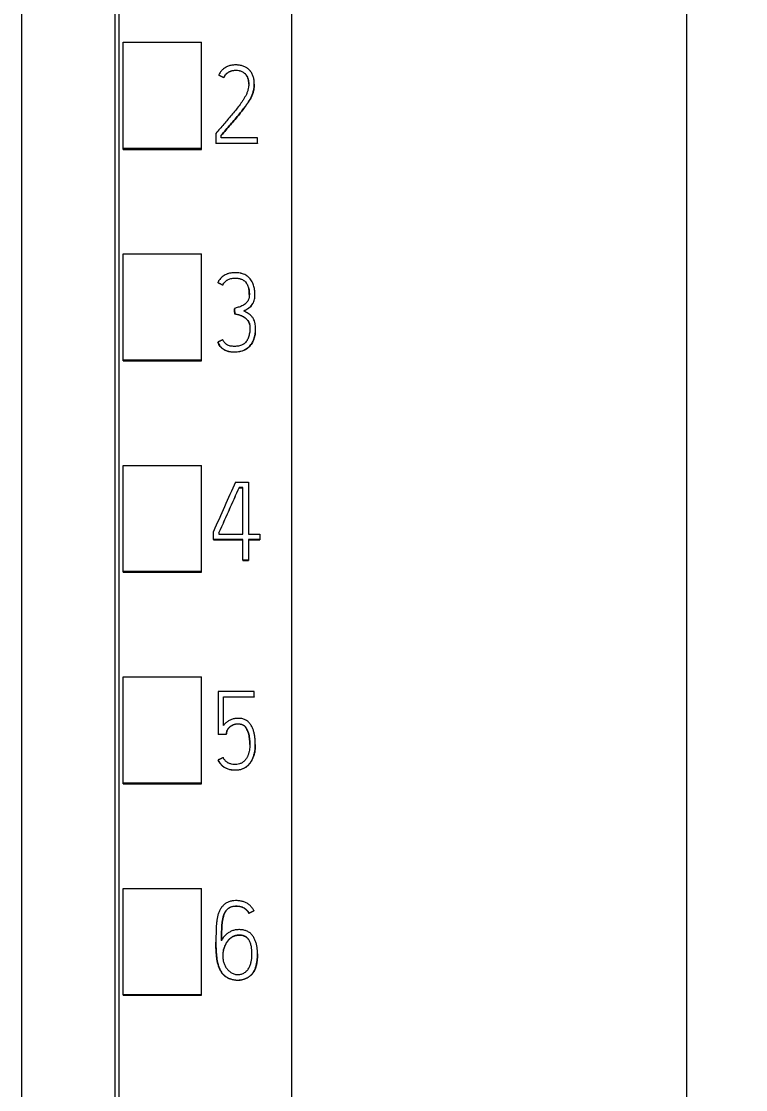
# Model space of a CAD drawing. Header units: millimetres. Extents: x 0 to 594, y 0 to 420.
# Drawn here: x 263.27 to 281.77, y 319.14 to 346.42 of the extents above; entities that cross this region are included whole.
import ezdxf

# ---------------------------------------------------------------- set-up
doc = ezdxf.new("R2010")
doc.units = ezdxf.units.MM
doc.layers.add('1', color=7, linetype='Continuous')
doc.layers.add('106', color=7, linetype='Continuous')
doc.styles.add('latin_extended', font='simplex.shx')
doc.dimstyles.get("Standard").update_dxf_attribs({"dimtxt": 0.18, "dimasz": 0.18, "dimexe": 0.18, "dimexo": 0.0625, "dimgap": 0.09, "dimtad": 0, "dimtih": 1, "dimtoh": 1, "dimdec": 4, "dimzin": 0, "dimdsep": 46, "dimtxsty": 'Standard', "dimcen": 0.09, "dimadec": 0, "dimazin": 0, "dimtfac": 1, "dimtdec": 4, "dimtofl": 0, "dimtmove": 0, "dimatfit": 3, "dimfxl": 1, "dimtolj": 1, "dimtzin": 0, "dimarcsym": 0})

# ---------------------------------------------------------------- blocks, each defined once
blk = doc.blocks.new('_U1')
at = {"layer": '106', "color": 7, "lineweight": 13}
for p, q in [((265.171041, 372.600565), (281.770981, 372.600565)), ((280.270981, 225.600565), (280.270981, 372.600565)), ((268.571777, 225.600565), (281.770981, 225.600565))]:
    blk.add_line(p, q, dxfattribs=at)
at = {"layer": '106', "color": 7, "lineweight": 25}
for points in [[(280.270981, 372.600565), (280.731765, 369.100567), (279.810197, 369.100564)], [(280.270981, 225.600565), (279.810197, 229.100564), (280.731765, 229.100567)]]:
    blk.add_solid(points, dxfattribs=at)
at = {"layer": '106', "color": 7, "linetype": 'Continuous', "lineweight": 18, "insert": (279.885428, 296.176223), "char_height": 3.5, "attachment_point": 7, "rotation": 90, "line_spacing_factor": 0.963855, "style": 'latin_extended'}
blk.add_mtext('\\W0.6447;147', dxfattribs=at)

msp = doc.modelspace()

# ---------------------------------------------------------------- linework, layer by layer
at = {"layer": '1', "color": 7, "linetype": 'Continuous', "lineweight": 13}
for p, q in [((270.171, 360.281), (270.171, 246.863)), ((265.771, 249.185), (265.771, 358.001)), ((265.871, 343.18), (265.871, 345.883)), ((265.871, 345.883), (267.871, 345.883)), ((267.871, 343.18), (267.871, 345.883)), ((268.313, 345.049), (268.313, 345.043)), ((268.438, 344.985), (268.438, 344.979)), ((269.22, 344.817), (269.22, 344.824)), ((268.238, 343.558), (268.238, 343.304)), ((268.377, 343.442), (268.377, 343.508)), ((269.304, 343.442), (268.377, 343.442)), ((269.304, 343.304), (269.304, 343.442)), ((265.871, 343.149), (265.871, 343.18)), ((265.871, 343.18), (267.871, 343.18)), ((265.871, 343.149), (267.871, 343.149)), ((267.871, 343.149), (267.871, 343.18)), ((268.238, 343.304), (268.238, 343.297)), ((268.238, 343.304), (269.304, 343.304)), ((269.304, 343.297), (268.238, 343.297)), ((269.304, 343.304), (269.304, 343.297)), ((265.871, 337.779), (265.871, 340.482)), ((265.871, 340.482), (267.871, 340.482)), ((267.871, 337.779), (267.871, 340.482)), ((268.29, 339.751), (268.29, 339.745)), ((268.417, 339.687), (268.417, 339.681)), ((269.236, 339.433), (269.236, 339.439)), ((268.714, 339.088), (268.714, 339.082)), ((268.723, 338.95), (268.723, 338.944)), ((269.252, 338.583), (269.252, 338.589)), ((268.29, 338.229), (268.29, 338.223)), ((265.871, 337.749), (265.871, 337.779)), ((265.871, 337.779), (267.871, 337.779)), ((265.871, 337.749), (267.871, 337.749)), ((267.871, 337.749), (267.871, 337.779)), ((265.871, 332.377), (265.871, 335.08)), ((265.871, 335.08), (267.871, 335.08)), ((267.871, 332.377), (267.871, 335.08)), ((268.739, 334.654), (269.069, 334.654)), ((268.928, 334.516), (268.831, 334.516)), ((268.831, 334.516), (268.831, 334.51)), ((268.831, 334.51), (268.928, 334.51)), ((268.928, 333.328), (268.928, 334.516)), ((269.069, 334.654), (269.069, 333.328)), ((268.179, 333.19), (268.179, 333.394)), ((268.318, 333.364), (268.318, 333.328)), ((268.318, 333.328), (268.928, 333.328)), ((269.069, 333.328), (269.363, 333.328)), ((269.363, 333.328), (269.363, 333.19)), ((268.179, 333.19), (268.179, 333.184)), ((268.928, 333.19), (268.179, 333.19)), ((268.179, 333.184), (268.928, 333.184)), ((268.928, 332.662), (268.928, 333.19)), ((269.069, 333.19), (269.069, 332.662)), ((269.363, 333.19), (269.069, 333.19)), ((269.069, 333.184), (269.363, 333.184)), ((269.363, 333.19), (269.363, 333.184)), ((269.069, 332.662), (268.928, 332.662)), ((268.928, 332.662), (268.928, 332.656)), ((268.928, 332.656), (269.069, 332.656)), ((269.069, 332.662), (269.069, 332.656)), ((265.871, 332.377), (267.871, 332.377)), ((265.871, 332.35), (265.871, 332.377)), ((265.871, 332.35), (267.871, 332.35)), ((267.871, 332.35), (267.871, 332.377)), ((265.871, 326.976), (265.871, 329.678)), ((265.871, 329.678), (267.871, 329.678)), ((267.871, 326.976), (267.871, 329.678)), ((268.295, 329.31), (268.295, 328.216)), ((269.219, 329.31), (268.295, 329.31)), ((269.219, 329.172), (269.219, 329.31)), ((268.434, 328.437), (268.434, 329.172)), ((268.434, 329.172), (269.219, 329.172)), ((269.219, 329.166), (268.434, 329.166)), ((269.219, 329.172), (269.219, 329.166)), ((268.295, 328.216), (268.295, 328.209)), ((268.295, 328.216), (268.506, 328.216)), ((268.506, 328.209), (268.295, 328.209)), ((268.506, 328.216), (268.506, 328.209)), ((269.247, 327.951), (269.247, 327.957)), ((268.301, 327.56), (268.301, 327.554)), ((265.871, 326.95), (265.871, 326.976)), ((265.871, 326.976), (267.871, 326.976)), ((265.871, 326.95), (267.871, 326.95)), ((267.871, 326.95), (267.871, 326.976)), ((265.871, 321.574), (265.871, 324.276)), ((265.871, 324.276), (267.871, 324.276)), ((267.871, 321.574), (267.871, 324.276)), ((269.085, 323.647), (269.085, 323.641)), ((269.212, 323.713), (269.212, 323.707)), ((268.241, 322.909), (268.241, 322.903)), ((269.304, 322.61), (269.304, 322.617)), ((265.871, 321.574), (267.871, 321.574)), ((265.871, 321.55), (265.871, 321.574)), ((265.871, 321.55), (267.871, 321.55)), ((267.871, 321.55), (267.871, 321.574))]:
    msp.add_line(p, q, dxfattribs=at)
msp.add_ellipse((253.669, 235.264), major_axis=(454.864, 1028.451), ratio=0.023581, start_param=1.484438, end_param=1.485669, dxfattribs=at)
for points, knots in [([(265.671, 248.9), (265.671, 252.241), (265.671, 260.206), (265.671, 272.845), (265.671, 288.332), (265.671, 302.626), (265.671, 316.836), (265.671, 331.402), (265.671, 345.572), (265.671, 355.142), (265.671, 358.186)], [0, 0, 0, 0, 0.091483, 0.21812, 0.346206, 0.515858, 0.610111, 0.736264, 0.916066, 1, 1, 1, 1]), ([(263.271, 355.121), (263.271, 353.098), (263.271, 344.549), (263.271, 331.402), (263.271, 316.836), (263.271, 302.626), (263.271, 288.332), (263.271, 272.845), (263.271, 260.087), (263.271, 251.205), (263.271, 246.948), (263.271, 246.15)], [0, 0, 0, 0, 0.055935, 0.236292, 0.362833, 0.457376, 0.627551, 0.756032, 0.883059, 0.978086, 1, 1, 1, 1]), ([(268.438, 344.985), (268.45, 345.009), (268.463, 345.031), (268.487, 345.061), (268.496, 345.07), (268.515, 345.088), (268.525, 345.097), (268.556, 345.12), (268.579, 345.132), (268.627, 345.151), (268.652, 345.159), (268.69, 345.166), (268.703, 345.168), (268.729, 345.17), (268.742, 345.17), (268.781, 345.17), (268.807, 345.167), (268.844, 345.159), (268.857, 345.155), (268.882, 345.147), (268.894, 345.142), (268.929, 345.125), (268.951, 345.112), (268.981, 345.087), (268.991, 345.079), (269.009, 345.06), (269.017, 345.05), (269.028, 345.034), (269.032, 345.028), (269.038, 345.017), (269.047, 345), (269.054, 344.982), (269.062, 344.957), (269.066, 344.944), (269.071, 344.919), (269.073, 344.906), (269.076, 344.881), (269.078, 344.868), (269.079, 344.842), (269.079, 344.829), (269.079, 344.804), (269.079, 344.791), (269.077, 344.765), (269.076, 344.752), (269.07, 344.714), (269.065, 344.689), (269.056, 344.651), (269.052, 344.639), (269.044, 344.614), (269.039, 344.602), (269.024, 344.566), (269.013, 344.543), (268.99, 344.498), (268.977, 344.476), (268.95, 344.432), (268.936, 344.411), (268.894, 344.347), (268.864, 344.305), (268.771, 344.182), (268.706, 344.103), (268.607, 343.985), (268.574, 343.946), (268.507, 343.868), (268.474, 343.829), (268.407, 343.751), (268.373, 343.713), (268.306, 343.635), (268.272, 343.596), (268.238, 343.558)], [0, 0, 0, 0, 0.03125, 0.03125, 0.046875, 0.046875, 0.0625, 0.0625, 0.09375, 0.09375, 0.125, 0.125, 0.140625, 0.140625, 0.15625, 0.15625, 0.1875, 0.1875, 0.203125, 0.203125, 0.21875, 0.21875, 0.25, 0.25, 0.265625, 0.265625, 0.28125, 0.28125, 0.289063, 0.289063, 0.296875, 0.3125, 0.3125, 0.328125, 0.328125, 0.34375, 0.34375, 0.359375, 0.359375, 0.375, 0.375, 0.390625, 0.390625, 0.40625, 0.40625, 0.4375, 0.4375, 0.453125, 0.453125, 0.46875, 0.46875, 0.5, 0.5, 0.53125, 0.53125, 0.5625, 0.5625, 0.625, 0.625, 0.75, 0.75, 0.8125, 0.8125, 0.875, 0.875, 0.9375, 0.9375, 1, 1, 1, 1]), ([(268.377, 343.508), (268.416, 343.554), (268.455, 343.6), (268.533, 343.691), (268.572, 343.737), (268.65, 343.828), (268.69, 343.874), (268.767, 343.966), (268.805, 344.012), (268.881, 344.105), (268.919, 344.152), (268.974, 344.224), (268.992, 344.248), (269.027, 344.297), (269.044, 344.322), (269.077, 344.372), (269.093, 344.397), (269.124, 344.449), (269.138, 344.476), (269.157, 344.516), (269.163, 344.53), (269.174, 344.558), (269.179, 344.572), (269.193, 344.616), (269.2, 344.645), (269.212, 344.704), (269.216, 344.733), (269.219, 344.778), (269.22, 344.793), (269.221, 344.823), (269.22, 344.838), (269.219, 344.884), (269.215, 344.913), (269.207, 344.958), (269.204, 344.972), (269.196, 345.002), (269.192, 345.016), (269.181, 345.045), (269.175, 345.058), (269.162, 345.085), (269.155, 345.098), (269.143, 345.117), (269.138, 345.124), (269.129, 345.136), (269.125, 345.142), (269.11, 345.159), (269.1, 345.17), (269.079, 345.192), (269.067, 345.202), (269.05, 345.216), (269.043, 345.22), (269.031, 345.229), (269.024, 345.233), (268.991, 345.252), (268.963, 345.264), (268.921, 345.279), (268.906, 345.283), (268.877, 345.291), (268.862, 345.295), (268.832, 345.3), (268.817, 345.302), (268.787, 345.304), (268.772, 345.305), (268.741, 345.306), (268.726, 345.306), (268.696, 345.304), (268.681, 345.303), (268.636, 345.298), (268.606, 345.292), (268.563, 345.278), (268.549, 345.273), (268.528, 345.264), (268.521, 345.26), (268.507, 345.254), (268.5, 345.25), (268.468, 345.231), (268.443, 345.213), (268.409, 345.183), (268.398, 345.172), (268.378, 345.15), (268.368, 345.139), (268.341, 345.102), (268.326, 345.077), (268.313, 345.049)], [0, 0, 0, 0, 0.0625, 0.0625, 0.125, 0.125, 0.1875, 0.1875, 0.25, 0.25, 0.3125, 0.3125, 0.34375, 0.34375, 0.375, 0.375, 0.40625, 0.40625, 0.4375, 0.4375, 0.453125, 0.453125, 0.46875, 0.46875, 0.5, 0.5, 0.53125, 0.53125, 0.546875, 0.546875, 0.5625, 0.5625, 0.59375, 0.59375, 0.609375, 0.609375, 0.625, 0.625, 0.640625, 0.640625, 0.65625, 0.65625, 0.664062, 0.664062, 0.671875, 0.671875, 0.6875, 0.6875, 0.703125, 0.703125, 0.710937, 0.710937, 0.71875, 0.71875, 0.75, 0.75, 0.765625, 0.765625, 0.78125, 0.78125, 0.796875, 0.796875, 0.8125, 0.8125, 0.828125, 0.828125, 0.84375, 0.84375, 0.875, 0.875, 0.890625, 0.890625, 0.898437, 0.898437, 0.90625, 0.90625, 0.9375, 0.9375, 0.953125, 0.953125, 0.96875, 0.96875, 1, 1, 1, 1]), ([(269.079, 344.814), (269.079, 344.825), (269.079, 344.835), (269.078, 344.858), (269.077, 344.871), (269.074, 344.897), (269.072, 344.909), (269.067, 344.935), (269.063, 344.948), (269.056, 344.972), (269.051, 344.984), (269.043, 345.002), (269.04, 345.008), (269.033, 345.019), (269.03, 345.025), (269.012, 345.052), (268.994, 345.071), (268.969, 345.091), (268.963, 345.095), (268.953, 345.103), (268.937, 345.114), (268.908, 345.13), (268.884, 345.14), (268.859, 345.148), (268.847, 345.152), (268.809, 345.161), (268.783, 345.164), (268.731, 345.164), (268.705, 345.162), (268.666, 345.155), (268.654, 345.152), (268.629, 345.145), (268.616, 345.141), (268.592, 345.131), (268.58, 345.126), (268.557, 345.113), (268.546, 345.106), (268.514, 345.083), (268.496, 345.065), (268.472, 345.035), (268.464, 345.024), (268.45, 345.002), (268.444, 344.991), (268.438, 344.979)], [0, 0, 0, 0, 0.034222, 0.034222, 0.076212, 0.076212, 0.118203, 0.118203, 0.160193, 0.160193, 0.202183, 0.202183, 0.223179, 0.223179, 0.244174, 0.244174, 0.328155, 0.328155, 0.34915, 0.34915, 0.370145, 0.412135, 0.454126, 0.454126, 0.496116, 0.496116, 0.580097, 0.580097, 0.664077, 0.664077, 0.706068, 0.706068, 0.748058, 0.748058, 0.790048, 0.790048, 0.832039, 0.832039, 0.916019, 0.916019, 0.95801, 0.95801, 1, 1, 1, 1]), ([(269.22, 344.817), (269.22, 344.812), (269.22, 344.806), (269.22, 344.785), (269.219, 344.77), (269.216, 344.725), (269.211, 344.695), (269.2, 344.637), (269.193, 344.608), (269.178, 344.565), (269.173, 344.55), (269.162, 344.522), (269.156, 344.508), (269.137, 344.467), (269.123, 344.441), (269.092, 344.389), (269.076, 344.364), (269.043, 344.314), (269.026, 344.29), (268.991, 344.241), (268.973, 344.217), (268.919, 344.145), (268.881, 344.099), (268.805, 344.006), (268.767, 343.959), (268.689, 343.867), (268.65, 343.822), (268.572, 343.73), (268.533, 343.685), (268.455, 343.593), (268.416, 343.547), (268.377, 343.502)], [0, 0, 0, 0, 0.010489, 0.010489, 0.038761, 0.038761, 0.095304, 0.095304, 0.151848, 0.151848, 0.180119, 0.180119, 0.208391, 0.208391, 0.264935, 0.264935, 0.321478, 0.321478, 0.378022, 0.378022, 0.434565, 0.434565, 0.547652, 0.547652, 0.660739, 0.660739, 0.773826, 0.773826, 0.886913, 0.886913, 1, 1, 1, 1]), ([(268.953, 339.024), (268.971, 339.033), (268.988, 339.043), (269.023, 339.063), (269.04, 339.073), (269.065, 339.089), (269.073, 339.095), (269.089, 339.107), (269.097, 339.113), (269.112, 339.126), (269.119, 339.133), (269.133, 339.148), (269.14, 339.155), (269.16, 339.178), (269.172, 339.195), (269.187, 339.22), (269.192, 339.229), (269.201, 339.247), (269.205, 339.257), (269.216, 339.285), (269.222, 339.304), (269.23, 339.343), (269.232, 339.363), (269.235, 339.404), (269.236, 339.424), (269.236, 339.464), (269.235, 339.484), (269.231, 339.544), (269.226, 339.583), (269.212, 339.642), (269.207, 339.662), (269.195, 339.7), (269.181, 339.738), (269.162, 339.774), (269.141, 339.808), (269.129, 339.825), (269.104, 339.856), (269.083, 339.877), (269.06, 339.897), (269.044, 339.909), (269.036, 339.915), (268.994, 339.944), (268.957, 339.961), (268.909, 339.976), (268.899, 339.979), (268.879, 339.984), (268.85, 339.991), (268.8, 339.997), (268.759, 339.999), (268.719, 340), (268.699, 339.999), (268.638, 339.995), (268.599, 339.989), (268.551, 339.975), (268.541, 339.971), (268.522, 339.964), (268.512, 339.961), (268.485, 339.948), (268.449, 339.93), (268.416, 339.906), (268.392, 339.887), (268.384, 339.88), (268.37, 339.866), (268.363, 339.859), (268.342, 339.837), (268.33, 339.821), (268.313, 339.796), (268.308, 339.787), (268.298, 339.769), (268.294, 339.76), (268.29, 339.751)], [0, 0, 0, 0, 0.03125, 0.03125, 0.0625, 0.0625, 0.078125, 0.078125, 0.09375, 0.09375, 0.109375, 0.109375, 0.125, 0.125, 0.15625, 0.15625, 0.171875, 0.171875, 0.1875, 0.1875, 0.21875, 0.21875, 0.25, 0.25, 0.28125, 0.28125, 0.3125, 0.3125, 0.375, 0.375, 0.40625, 0.40625, 0.4375, 0.46875, 0.46875, 0.5, 0.5, 0.53125, 0.546875, 0.546875, 0.5625, 0.5625, 0.625, 0.625, 0.640625, 0.640625, 0.65625, 0.6875, 0.71875, 0.71875, 0.75, 0.75, 0.8125, 0.8125, 0.828125, 0.828125, 0.84375, 0.84375, 0.875, 0.90625, 0.90625, 0.921875, 0.921875, 0.9375, 0.9375, 0.96875, 0.96875, 0.984375, 0.984375, 1, 1, 1, 1]), ([(268.417, 339.687), (268.425, 339.702), (268.433, 339.716), (268.451, 339.743), (268.462, 339.756), (268.479, 339.774), (268.485, 339.78), (268.498, 339.79), (268.504, 339.795), (268.518, 339.805), (268.524, 339.81), (268.538, 339.818), (268.546, 339.822), (268.568, 339.833), (268.584, 339.839), (268.616, 339.848), (268.632, 339.852), (268.664, 339.857), (268.681, 339.859), (268.714, 339.861), (268.731, 339.862), (268.78, 339.861), (268.813, 339.857), (268.853, 339.847), (268.861, 339.845), (268.877, 339.84), (268.885, 339.837), (268.908, 339.828), (268.923, 339.821), (268.944, 339.807), (268.951, 339.803), (268.964, 339.792), (268.97, 339.787), (268.988, 339.77), (269, 339.758), (269.015, 339.738), (269.02, 339.732), (269.029, 339.718), (269.042, 339.697), (269.053, 339.675), (269.065, 339.644), (269.071, 339.628), (269.08, 339.596), (269.083, 339.58), (269.091, 339.532), (269.094, 339.499), (269.095, 339.45), (269.094, 339.433), (269.093, 339.4), (269.092, 339.384), (269.088, 339.359), (269.086, 339.351), (269.082, 339.335), (269.079, 339.327), (269.071, 339.304), (269.063, 339.289), (269.05, 339.268), (269.045, 339.262), (269.035, 339.248), (269.03, 339.242), (269.019, 339.23), (269.013, 339.224), (269.001, 339.212), (268.995, 339.207), (268.975, 339.191), (268.961, 339.182), (268.933, 339.165), (268.919, 339.158), (268.889, 339.144), (268.873, 339.138), (268.842, 339.127), (268.826, 339.122), (268.778, 339.107), (268.746, 339.097), (268.714, 339.088)], [0, 0, 0, 0, 0.03125, 0.03125, 0.0625, 0.0625, 0.078125, 0.078125, 0.09375, 0.09375, 0.109375, 0.109375, 0.125, 0.125, 0.15625, 0.15625, 0.1875, 0.1875, 0.21875, 0.21875, 0.25, 0.25, 0.3125, 0.3125, 0.328125, 0.328125, 0.34375, 0.34375, 0.375, 0.375, 0.390625, 0.390625, 0.40625, 0.40625, 0.4375, 0.4375, 0.453125, 0.453125, 0.46875, 0.5, 0.5, 0.53125, 0.53125, 0.5625, 0.5625, 0.625, 0.625, 0.65625, 0.65625, 0.6875, 0.6875, 0.703125, 0.703125, 0.71875, 0.71875, 0.75, 0.75, 0.765625, 0.765625, 0.78125, 0.78125, 0.796875, 0.796875, 0.8125, 0.8125, 0.84375, 0.84375, 0.875, 0.875, 0.90625, 0.90625, 0.9375, 0.9375, 1, 1, 1, 1]), ([(269.094, 339.444), (269.094, 339.448), (269.094, 339.453), (269.094, 339.49), (269.092, 339.522), (269.085, 339.565), (269.082, 339.576), (269.08, 339.587)], [0, 0, 0, 0, 0.087818, 0.087818, 0.771228, 0.771228, 1, 1, 1, 1]), ([(269.142, 339.151), (269.13, 339.138), (269.118, 339.126), (269.098, 339.108), (269.09, 339.102), (269.074, 339.089), (269.066, 339.084), (269.041, 339.067), (269.024, 339.057), (268.989, 339.037), (268.971, 339.027), (268.953, 339.018)], [0, 0, 0, 0, 0.218648, 0.218648, 0.348874, 0.348874, 0.479099, 0.479099, 0.739549, 0.739549, 1, 1, 1, 1]), ([(268.29, 338.229), (268.298, 338.209), (268.308, 338.191), (268.329, 338.155), (268.34, 338.137), (268.36, 338.112), (268.367, 338.104), (268.382, 338.089), (268.39, 338.082), (268.413, 338.062), (268.431, 338.05), (268.458, 338.034), (268.467, 338.029), (268.486, 338.02), (268.496, 338.015), (268.525, 338.004), (268.545, 337.997), (268.586, 337.987), (268.607, 337.984), (268.649, 337.979), (268.67, 337.978), (268.712, 337.977), (268.733, 337.977), (268.775, 337.98), (268.796, 337.982), (268.827, 337.986), (268.838, 337.988), (268.858, 337.992), (268.869, 337.995), (268.899, 338.002), (268.919, 338.009), (268.948, 338.02), (268.958, 338.024), (268.977, 338.033), (268.987, 338.038), (269.014, 338.054), (269.032, 338.065), (269.065, 338.09), (269.081, 338.104), (269.11, 338.134), (269.124, 338.15), (269.149, 338.184), (269.16, 338.202), (269.175, 338.229), (269.18, 338.239), (269.189, 338.258), (269.193, 338.267), (269.213, 338.316), (269.225, 338.356), (269.238, 338.417), (269.241, 338.438), (269.247, 338.479), (269.249, 338.5), (269.252, 338.542), (269.252, 338.563), (269.252, 338.605), (269.252, 338.625), (269.249, 338.667), (269.246, 338.687), (269.24, 338.718), (269.237, 338.729), (269.231, 338.749), (269.228, 338.759), (269.216, 338.789), (269.207, 338.808), (269.191, 338.835), (269.186, 338.844), (269.173, 338.862), (269.167, 338.87), (269.146, 338.894), (269.131, 338.909), (269.099, 338.936), (269.081, 338.949), (269.046, 338.972), (269.027, 338.983), (268.99, 339.004), (268.972, 339.015), (268.953, 339.024)], [0, 0, 0, 0, 0.03125, 0.03125, 0.0625, 0.0625, 0.078125, 0.078125, 0.09375, 0.09375, 0.125, 0.125, 0.140625, 0.140625, 0.15625, 0.15625, 0.1875, 0.1875, 0.21875, 0.21875, 0.25, 0.25, 0.28125, 0.28125, 0.3125, 0.3125, 0.328125, 0.328125, 0.34375, 0.34375, 0.375, 0.375, 0.390625, 0.390625, 0.40625, 0.40625, 0.4375, 0.4375, 0.46875, 0.46875, 0.5, 0.5, 0.53125, 0.53125, 0.546875, 0.546875, 0.5625, 0.5625, 0.625, 0.625, 0.65625, 0.65625, 0.6875, 0.6875, 0.71875, 0.71875, 0.75, 0.75, 0.78125, 0.78125, 0.796875, 0.796875, 0.8125, 0.8125, 0.84375, 0.84375, 0.859375, 0.859375, 0.875, 0.875, 0.90625, 0.90625, 0.9375, 0.9375, 0.96875, 0.96875, 1, 1, 1, 1]), ([(268.723, 338.95), (268.757, 338.944), (268.79, 338.936), (268.84, 338.922), (268.856, 338.917), (268.888, 338.906), (268.904, 338.899), (268.927, 338.888), (268.935, 338.883), (268.95, 338.875), (268.958, 338.871), (268.979, 338.857), (268.993, 338.846), (269.013, 338.83), (269.019, 338.824), (269.032, 338.811), (269.037, 338.805), (269.054, 338.785), (269.064, 338.771), (269.077, 338.749), (269.081, 338.741), (269.088, 338.725), (269.092, 338.717), (269.1, 338.693), (269.104, 338.676), (269.109, 338.642), (269.11, 338.625), (269.111, 338.59), (269.111, 338.573), (269.108, 338.522), (269.105, 338.488), (269.096, 338.437), (269.092, 338.42), (269.084, 338.387), (269.079, 338.37), (269.068, 338.337), (269.062, 338.321), (269.051, 338.298), (269.047, 338.29), (269.038, 338.275), (269.033, 338.268), (269.009, 338.232), (268.986, 338.207), (268.951, 338.181), (268.943, 338.177), (268.929, 338.168), (268.921, 338.163), (268.898, 338.152), (268.882, 338.146), (268.848, 338.135), (268.832, 338.131), (268.798, 338.124), (268.764, 338.12), (268.729, 338.118), (268.694, 338.118), (268.677, 338.119), (268.643, 338.122), (268.625, 338.124), (268.592, 338.131), (268.575, 338.136), (268.542, 338.148), (268.527, 338.156), (268.505, 338.171), (268.498, 338.176), (268.485, 338.187), (268.479, 338.193), (268.467, 338.206), (268.462, 338.212), (268.451, 338.226), (268.446, 338.233), (268.432, 338.255), (268.424, 338.271), (268.417, 338.287)], [0, 0, 0, 0, 0.0625, 0.0625, 0.09375, 0.09375, 0.125, 0.125, 0.140625, 0.140625, 0.15625, 0.15625, 0.1875, 0.1875, 0.203125, 0.203125, 0.21875, 0.21875, 0.25, 0.25, 0.265625, 0.265625, 0.28125, 0.28125, 0.3125, 0.3125, 0.34375, 0.34375, 0.375, 0.375, 0.4375, 0.4375, 0.46875, 0.46875, 0.5, 0.5, 0.53125, 0.53125, 0.546875, 0.546875, 0.5625, 0.5625, 0.625, 0.625, 0.640625, 0.640625, 0.65625, 0.65625, 0.6875, 0.6875, 0.71875, 0.71875, 0.75, 0.78125, 0.78125, 0.8125, 0.8125, 0.84375, 0.84375, 0.875, 0.875, 0.90625, 0.90625, 0.921875, 0.921875, 0.9375, 0.9375, 0.953125, 0.953125, 0.96875, 0.96875, 1, 1, 1, 1]), ([(269.103, 338.673), (269.101, 338.683), (269.098, 338.693), (269.092, 338.711), (269.088, 338.719), (269.081, 338.735), (269.077, 338.743), (269.064, 338.765), (269.054, 338.779), (269.032, 338.805), (269.019, 338.818), (268.993, 338.84), (268.979, 338.85), (268.95, 338.869), (268.935, 338.878), (268.904, 338.893), (268.888, 338.899), (268.856, 338.911), (268.84, 338.916), (268.79, 338.93), (268.757, 338.938), (268.723, 338.944)], [0, 0, 0, 0, 0.063427, 0.063427, 0.115459, 0.115459, 0.167491, 0.167491, 0.271554, 0.271554, 0.375618, 0.375618, 0.479682, 0.479682, 0.583745, 0.583745, 0.687809, 0.687809, 0.791873, 0.791873, 1, 1, 1, 1]), ([(269.247, 338.481), (269.246, 338.473), (269.245, 338.464), (269.242, 338.435), (269.238, 338.414), (269.226, 338.353), (269.214, 338.313), (269.195, 338.265), (269.191, 338.255), (269.182, 338.236), (269.177, 338.227), (269.162, 338.199), (269.151, 338.181), (269.126, 338.147), (269.113, 338.131), (269.091, 338.108), (269.083, 338.101), (269.067, 338.087), (269.059, 338.08), (269.034, 338.06), (269.017, 338.049), (268.989, 338.033), (268.98, 338.028), (268.961, 338.019), (268.951, 338.015), (268.902, 337.996), (268.861, 337.985), (268.798, 337.976), (268.777, 337.974), (268.735, 337.971), (268.714, 337.971), (268.672, 337.972), (268.651, 337.973), (268.619, 337.976), (268.609, 337.978), (268.588, 337.981), (268.577, 337.983), (268.546, 337.991), (268.526, 337.997), (268.497, 338.009), (268.487, 338.013), (268.468, 338.022), (268.459, 338.027), (268.431, 338.043), (268.414, 338.055), (268.39, 338.076), (268.382, 338.083), (268.367, 338.098), (268.36, 338.106), (268.34, 338.131), (268.329, 338.148), (268.308, 338.185), (268.298, 338.203), (268.29, 338.223)], [0, 0, 0, 0, 0.018898, 0.018898, 0.065617, 0.065617, 0.159055, 0.159055, 0.182415, 0.182415, 0.205774, 0.205774, 0.252494, 0.252494, 0.299213, 0.299213, 0.322572, 0.322572, 0.345932, 0.345932, 0.392651, 0.392651, 0.416011, 0.416011, 0.43937, 0.43937, 0.532809, 0.532809, 0.579528, 0.579528, 0.626247, 0.626247, 0.672966, 0.672966, 0.696326, 0.696326, 0.719685, 0.719685, 0.766404, 0.766404, 0.789764, 0.789764, 0.813123, 0.813123, 0.859843, 0.859843, 0.883202, 0.883202, 0.906562, 0.906562, 0.953281, 0.953281, 1, 1, 1, 1]), ([(268.831, 334.516), (268.82, 334.492), (268.81, 334.468), (268.788, 334.42), (268.778, 334.396), (268.746, 334.324), (268.725, 334.276), (268.682, 334.18), (268.661, 334.131), (268.618, 334.035), (268.597, 333.987), (268.554, 333.892), (268.533, 333.844), (268.49, 333.748), (268.468, 333.7), (268.426, 333.604), (268.404, 333.556), (268.372, 333.484), (268.361, 333.46), (268.345, 333.424), (268.339, 333.412), (268.329, 333.388), (268.323, 333.376), (268.318, 333.364)], [0, 0, 0, 0, 0.0625, 0.0625, 0.125, 0.125, 0.25, 0.25, 0.375, 0.375, 0.5, 0.5, 0.625, 0.625, 0.75, 0.75, 0.875, 0.875, 0.9375, 0.9375, 0.96875, 0.96875, 1, 1, 1, 1]), ([(268.318, 333.358), (268.323, 333.37), (268.329, 333.382), (268.339, 333.406), (268.345, 333.418), (268.361, 333.453), (268.372, 333.477), (268.404, 333.549), (268.426, 333.597), (268.468, 333.693), (268.49, 333.741), (268.533, 333.837), (268.554, 333.885), (268.597, 333.981), (268.618, 334.029), (268.661, 334.125), (268.682, 334.173), (268.725, 334.27), (268.746, 334.318), (268.778, 334.39), (268.788, 334.414), (268.81, 334.462), (268.82, 334.486), (268.831, 334.51)], [0, 0, 0, 0, 0.03125, 0.03125, 0.0625, 0.0625, 0.125, 0.125, 0.25, 0.25, 0.375, 0.375, 0.5, 0.5, 0.625, 0.625, 0.75, 0.75, 0.875, 0.875, 0.9375, 0.9375, 1, 1, 1, 1]), ([(268.301, 327.56), (268.313, 327.534), (268.327, 327.509), (268.351, 327.473), (268.36, 327.461), (268.378, 327.439), (268.389, 327.428), (268.41, 327.409), (268.421, 327.4), (268.445, 327.383), (268.457, 327.375), (268.481, 327.36), (268.494, 327.353), (268.521, 327.341), (268.534, 327.335), (268.562, 327.326), (268.576, 327.322), (268.604, 327.315), (268.619, 327.312), (268.648, 327.308), (268.662, 327.307), (268.684, 327.306), (268.692, 327.305), (268.706, 327.305), (268.713, 327.304), (268.735, 327.303), (268.75, 327.303), (268.779, 327.304), (268.794, 327.305), (268.823, 327.308), (268.837, 327.311), (268.866, 327.317), (268.881, 327.321), (268.922, 327.334), (268.949, 327.346), (268.988, 327.368), (269, 327.376), (269.024, 327.393), (269.036, 327.402), (269.057, 327.421), (269.068, 327.431), (269.088, 327.453), (269.098, 327.464), (269.125, 327.499), (269.14, 327.524), (269.161, 327.562), (269.168, 327.575), (269.18, 327.601), (269.186, 327.615), (269.202, 327.656), (269.211, 327.684), (269.226, 327.74), (269.232, 327.768), (269.238, 327.811), (269.24, 327.826), (269.243, 327.855), (269.244, 327.869), (269.247, 327.913), (269.247, 327.942), (269.247, 328.001), (269.244, 328.059), (269.239, 328.117), (269.231, 328.174), (269.226, 328.203), (269.217, 328.246), (269.213, 328.26), (269.206, 328.289), (269.202, 328.303), (269.188, 328.344), (269.177, 328.372), (269.158, 328.411), (269.151, 328.424), (269.136, 328.449), (269.128, 328.462), (269.102, 328.497), (269.083, 328.519), (269.038, 328.558), (269.014, 328.574), (268.974, 328.594), (268.96, 328.599), (268.932, 328.609), (268.918, 328.612), (268.889, 328.618), (268.874, 328.619), (268.845, 328.622), (268.83, 328.622), (268.8, 328.622), (268.786, 328.621), (268.757, 328.618), (268.742, 328.617), (268.713, 328.612), (268.699, 328.609), (268.67, 328.602), (268.656, 328.598), (268.628, 328.588), (268.614, 328.583), (268.588, 328.571), (268.575, 328.564), (268.55, 328.548), (268.537, 328.54), (268.514, 328.522), (268.503, 328.513), (268.481, 328.493), (268.471, 328.482), (268.452, 328.46), (268.443, 328.449), (268.434, 328.437)], [0, 0, 0, 0, 0.03125, 0.03125, 0.046875, 0.046875, 0.0625, 0.0625, 0.078125, 0.078125, 0.09375, 0.09375, 0.109375, 0.109375, 0.125, 0.125, 0.140625, 0.140625, 0.15625, 0.15625, 0.171875, 0.171875, 0.179688, 0.179688, 0.1875, 0.1875, 0.203125, 0.203125, 0.21875, 0.21875, 0.234375, 0.234375, 0.25, 0.25, 0.28125, 0.28125, 0.296875, 0.296875, 0.3125, 0.3125, 0.328125, 0.328125, 0.34375, 0.34375, 0.375, 0.375, 0.390625, 0.390625, 0.40625, 0.40625, 0.4375, 0.4375, 0.46875, 0.46875, 0.484375, 0.484375, 0.5, 0.5, 0.53125, 0.53125, 0.5625, 0.59375, 0.59375, 0.625, 0.625, 0.640625, 0.640625, 0.65625, 0.65625, 0.6875, 0.6875, 0.703125, 0.703125, 0.71875, 0.71875, 0.75, 0.75, 0.78125, 0.78125, 0.796875, 0.796875, 0.8125, 0.8125, 0.828125, 0.828125, 0.84375, 0.84375, 0.859375, 0.859375, 0.875, 0.875, 0.890625, 0.890625, 0.90625, 0.90625, 0.921875, 0.921875, 0.9375, 0.9375, 0.953125, 0.953125, 0.96875, 0.96875, 0.984375, 0.984375, 1, 1, 1, 1]), ([(268.506, 328.216), (268.507, 328.239), (268.51, 328.261), (268.519, 328.295), (268.523, 328.306), (268.532, 328.327), (268.537, 328.337), (268.549, 328.357), (268.556, 328.366), (268.571, 328.384), (268.579, 328.392), (268.596, 328.407), (268.605, 328.415), (268.624, 328.428), (268.634, 328.434), (268.654, 328.446), (268.664, 328.451), (268.686, 328.46), (268.696, 328.464), (268.73, 328.474), (268.753, 328.478), (268.787, 328.481), (268.799, 328.481), (268.822, 328.481), (268.833, 328.48), (268.856, 328.478), (268.868, 328.477), (268.885, 328.473), (268.89, 328.472), (268.901, 328.468), (268.907, 328.467), (268.923, 328.461), (268.934, 328.456), (268.953, 328.444), (268.963, 328.437), (268.98, 328.421), (268.988, 328.413), (269.003, 328.395), (269.009, 328.385), (269.028, 328.356), (269.038, 328.335), (269.056, 328.293), (269.064, 328.271), (269.083, 328.205), (269.092, 328.16), (269.101, 328.092), (269.103, 328.069), (269.106, 328.024), (269.107, 328.001), (269.108, 327.932), (269.106, 327.886), (269.097, 327.818), (269.094, 327.796), (269.086, 327.762), (269.083, 327.751), (269.077, 327.729), (269.074, 327.718), (269.063, 327.685), (269.054, 327.663), (269.038, 327.632), (269.033, 327.622), (269.021, 327.602), (269.015, 327.593), (268.994, 327.564), (268.98, 327.547), (268.955, 327.523), (268.946, 327.515), (268.928, 327.501), (268.918, 327.494), (268.899, 327.482), (268.889, 327.476), (268.868, 327.467), (268.857, 327.463), (268.823, 327.452), (268.8, 327.449), (268.766, 327.445), (268.754, 327.445), (268.731, 327.444), (268.719, 327.444), (268.684, 327.445), (268.661, 327.448), (268.628, 327.455), (268.616, 327.457), (268.594, 327.465), (268.583, 327.469), (268.551, 327.483), (268.532, 327.495), (268.504, 327.517), (268.495, 327.524), (268.479, 327.541), (268.464, 327.558), (268.451, 327.577), (268.439, 327.597), (268.433, 327.608), (268.428, 327.618)], [0, 0, 0, 0, 0.03125, 0.03125, 0.046875, 0.046875, 0.0625, 0.0625, 0.078125, 0.078125, 0.09375, 0.09375, 0.109375, 0.109375, 0.125, 0.125, 0.140625, 0.140625, 0.15625, 0.15625, 0.1875, 0.1875, 0.203125, 0.203125, 0.21875, 0.21875, 0.234375, 0.234375, 0.242187, 0.242187, 0.25, 0.25, 0.265625, 0.265625, 0.28125, 0.28125, 0.296875, 0.296875, 0.3125, 0.3125, 0.34375, 0.34375, 0.375, 0.375, 0.4375, 0.4375, 0.46875, 0.46875, 0.5, 0.5, 0.5625, 0.5625, 0.59375, 0.59375, 0.609375, 0.609375, 0.625, 0.625, 0.65625, 0.65625, 0.671875, 0.671875, 0.6875, 0.6875, 0.71875, 0.71875, 0.734375, 0.734375, 0.75, 0.75, 0.765625, 0.765625, 0.78125, 0.78125, 0.8125, 0.8125, 0.828125, 0.828125, 0.84375, 0.84375, 0.875, 0.875, 0.890625, 0.890625, 0.90625, 0.90625, 0.9375, 0.9375, 0.953125, 0.953125, 0.96875, 0.984375, 0.984375, 1, 1, 1, 1]), ([(269.107, 327.953), (269.107, 327.959), (269.107, 327.965), (269.107, 327.993), (269.106, 328.016), (269.103, 328.062), (269.101, 328.084), (269.095, 328.13), (269.092, 328.152), (269.083, 328.198), (269.077, 328.22), (269.067, 328.253), (269.064, 328.264), (269.056, 328.286), (269.052, 328.297), (269.038, 328.329), (269.028, 328.349), (269.01, 328.379), (269.003, 328.388), (268.988, 328.406), (268.98, 328.415), (268.963, 328.43), (268.954, 328.437), (268.934, 328.449), (268.924, 328.454), (268.902, 328.462), (268.891, 328.465), (268.868, 328.47), (268.857, 328.472), (268.834, 328.474), (268.822, 328.475), (268.799, 328.475), (268.788, 328.475), (268.764, 328.473), (268.753, 328.471), (268.73, 328.467), (268.708, 328.462), (268.686, 328.454), (268.665, 328.445), (268.655, 328.44), (268.624, 328.423), (268.606, 328.41), (268.58, 328.386), (268.572, 328.378), (268.557, 328.36), (268.55, 328.351), (268.538, 328.332), (268.532, 328.321), (268.523, 328.3), (268.519, 328.289), (268.513, 328.267), (268.511, 328.256), (268.508, 328.233), (268.507, 328.221), (268.506, 328.209)], [0, 0, 0, 0, 0.015899, 0.015899, 0.077406, 0.077406, 0.138912, 0.138912, 0.200418, 0.200418, 0.261925, 0.261925, 0.292678, 0.292678, 0.323431, 0.323431, 0.384937, 0.384937, 0.41569, 0.41569, 0.446443, 0.446443, 0.477197, 0.477197, 0.50795, 0.50795, 0.538703, 0.538703, 0.569456, 0.569456, 0.600209, 0.600209, 0.630962, 0.630962, 0.661715, 0.661715, 0.692469, 0.723222, 0.723222, 0.753975, 0.753975, 0.815481, 0.815481, 0.846234, 0.846234, 0.876987, 0.876987, 0.907741, 0.907741, 0.938494, 0.938494, 0.969247, 0.969247, 1, 1, 1, 1]), ([(269.247, 327.951), (269.247, 327.93), (269.246, 327.908), (269.244, 327.858), (269.242, 327.829), (269.236, 327.786), (269.233, 327.772), (269.228, 327.743), (269.225, 327.729), (269.214, 327.686), (269.205, 327.658), (269.184, 327.603), (269.172, 327.577), (269.145, 327.525), (269.129, 327.5), (269.103, 327.465), (269.094, 327.454), (269.074, 327.432), (269.064, 327.421), (269.031, 327.391), (269.008, 327.374), (268.97, 327.351), (268.957, 327.345), (268.93, 327.332), (268.916, 327.327), (268.875, 327.312), (268.846, 327.306), (268.802, 327.3), (268.788, 327.298), (268.758, 327.297), (268.743, 327.297), (268.714, 327.298), (268.7, 327.299), (268.67, 327.3), (268.656, 327.301), (268.626, 327.305), (268.612, 327.307), (268.583, 327.314), (268.569, 327.318), (268.541, 327.327), (268.527, 327.332), (268.5, 327.344), (268.487, 327.35), (268.461, 327.365), (268.449, 327.373), (268.425, 327.391), (268.413, 327.4), (268.391, 327.419), (268.381, 327.43), (268.362, 327.452), (268.353, 327.464), (268.328, 327.501), (268.313, 327.527), (268.301, 327.554)], [0, 0, 0, 0, 0.044434, 0.044434, 0.104157, 0.104157, 0.134018, 0.134018, 0.16388, 0.16388, 0.223602, 0.223602, 0.283325, 0.283325, 0.343048, 0.343048, 0.37291, 0.37291, 0.402771, 0.402771, 0.462494, 0.462494, 0.492355, 0.492355, 0.522217, 0.522217, 0.58194, 0.58194, 0.611801, 0.611801, 0.641663, 0.641663, 0.671524, 0.671524, 0.701386, 0.701386, 0.731247, 0.731247, 0.761108, 0.761108, 0.79097, 0.79097, 0.820831, 0.820831, 0.850693, 0.850693, 0.880554, 0.880554, 0.910416, 0.910416, 0.940277, 0.940277, 1, 1, 1, 1]), ([(269.212, 323.713), (269.198, 323.738), (269.182, 323.762), (269.155, 323.796), (269.146, 323.807), (269.126, 323.829), (269.116, 323.839), (269.083, 323.868), (269.06, 323.885), (269.023, 323.907), (269.01, 323.913), (268.983, 323.925), (268.97, 323.931), (268.929, 323.945), (268.901, 323.952), (268.859, 323.96), (268.844, 323.962), (268.816, 323.965), (268.801, 323.967), (268.758, 323.969), (268.729, 323.969), (268.686, 323.965), (268.672, 323.963), (268.643, 323.958), (268.629, 323.955), (268.587, 323.944), (268.56, 323.934), (268.521, 323.914), (268.509, 323.907), (268.484, 323.891), (268.472, 323.882), (268.438, 323.855), (268.418, 323.835), (268.389, 323.803), (268.38, 323.791), (268.363, 323.767), (268.356, 323.755), (268.334, 323.718), (268.322, 323.692), (268.301, 323.637), (268.293, 323.61), (268.28, 323.554), (268.274, 323.526), (268.265, 323.47), (268.261, 323.442), (268.252, 323.356), (268.248, 323.299), (268.244, 323.184), (268.243, 323.127), (268.24, 322.955), (268.239, 322.84), (268.245, 322.697), (268.247, 322.669), (268.25, 322.612), (268.253, 322.583), (268.262, 322.498), (268.271, 322.441), (268.288, 322.371), (268.291, 322.357), (268.299, 322.329), (268.304, 322.315), (268.318, 322.274), (268.328, 322.248), (268.346, 322.208), (268.353, 322.195), (268.367, 322.17), (268.374, 322.157), (268.398, 322.121), (268.416, 322.098), (268.446, 322.067), (268.457, 322.057), (268.479, 322.039), (268.491, 322.03), (268.527, 322.006), (268.553, 321.993), (268.593, 321.976), (268.607, 321.971), (268.635, 321.962), (268.649, 321.958), (268.691, 321.948), (268.719, 321.943), (268.762, 321.939), (268.777, 321.938), (268.806, 321.938), (268.821, 321.938), (268.864, 321.941), (268.892, 321.945), (268.934, 321.956), (268.948, 321.96), (268.976, 321.969), (268.99, 321.975), (269.029, 321.992), (269.055, 322.006), (269.09, 322.031), (269.102, 322.039), (269.125, 322.058), (269.135, 322.068), (269.166, 322.099), (269.184, 322.121), (269.208, 322.157), (269.215, 322.17), (269.228, 322.196), (269.234, 322.209), (269.251, 322.249), (269.26, 322.277), (269.271, 322.319), (269.274, 322.333), (269.28, 322.361), (269.282, 322.375), (269.289, 322.418), (269.293, 322.447), (269.302, 322.533), (269.305, 322.59), (269.303, 322.676), (269.301, 322.704), (269.294, 322.762), (269.29, 322.79), (269.277, 322.848), (269.27, 322.876), (269.252, 322.931), (269.241, 322.958), (269.216, 323.011), (269.202, 323.037), (269.169, 323.084), (269.15, 323.107), (269.118, 323.137), (269.106, 323.146), (269.083, 323.163), (269.07, 323.17), (269.044, 323.184), (269.031, 323.19), (269.003, 323.201), (268.989, 323.205), (268.947, 323.216), (268.918, 323.221), (268.874, 323.225), (268.859, 323.226), (268.83, 323.227), (268.815, 323.227), (268.772, 323.224), (268.743, 323.22), (268.7, 323.21), (268.685, 323.206), (268.658, 323.197), (268.644, 323.192), (268.605, 323.174), (268.579, 323.16), (268.543, 323.135), (268.531, 323.126), (268.508, 323.108), (268.498, 323.098), (268.466, 323.068), (268.447, 323.046), (268.412, 322.998), (268.396, 322.973), (268.383, 322.947)], [0, 0, 0, 0, 0.015625, 0.015625, 0.023437, 0.023437, 0.03125, 0.03125, 0.046875, 0.046875, 0.054688, 0.054688, 0.0625, 0.0625, 0.078125, 0.078125, 0.085938, 0.085938, 0.09375, 0.09375, 0.109375, 0.109375, 0.117188, 0.117188, 0.125, 0.125, 0.140625, 0.140625, 0.148437, 0.148437, 0.15625, 0.15625, 0.171875, 0.171875, 0.179687, 0.179687, 0.1875, 0.1875, 0.203125, 0.203125, 0.21875, 0.21875, 0.234375, 0.234375, 0.25, 0.25, 0.28125, 0.28125, 0.3125, 0.3125, 0.375, 0.375, 0.390625, 0.390625, 0.40625, 0.40625, 0.4375, 0.4375, 0.445312, 0.445312, 0.453125, 0.453125, 0.46875, 0.46875, 0.476562, 0.476562, 0.484375, 0.484375, 0.5, 0.5, 0.507812, 0.507812, 0.515625, 0.515625, 0.53125, 0.53125, 0.539062, 0.539062, 0.546875, 0.546875, 0.5625, 0.5625, 0.570312, 0.570312, 0.578125, 0.578125, 0.59375, 0.59375, 0.601562, 0.601562, 0.609375, 0.609375, 0.625, 0.625, 0.632812, 0.632812, 0.640625, 0.640625, 0.65625, 0.65625, 0.664063, 0.664063, 0.671875, 0.671875, 0.6875, 0.6875, 0.695313, 0.695313, 0.703125, 0.703125, 0.71875, 0.71875, 0.75, 0.75, 0.765625, 0.765625, 0.78125, 0.78125, 0.796875, 0.796875, 0.8125, 0.8125, 0.828125, 0.828125, 0.84375, 0.84375, 0.851562, 0.851562, 0.859375, 0.859375, 0.867187, 0.867187, 0.875, 0.875, 0.890625, 0.890625, 0.898437, 0.898437, 0.90625, 0.90625, 0.921875, 0.921875, 0.929687, 0.929687, 0.9375, 0.9375, 0.953125, 0.953125, 0.960937, 0.960937, 0.96875, 0.96875, 0.984375, 0.984375, 1, 1, 1, 1]), ([(268.383, 322.947), (268.383, 323.008), (268.383, 323.069), (268.386, 323.16), (268.386, 323.191), (268.389, 323.251), (268.39, 323.282), (268.394, 323.342), (268.396, 323.373), (268.403, 323.433), (268.408, 323.463), (268.416, 323.508), (268.42, 323.523), (268.427, 323.553), (268.431, 323.568), (268.446, 323.612), (268.457, 323.641), (268.475, 323.675), (268.479, 323.681), (268.487, 323.694), (268.492, 323.701), (268.505, 323.72), (268.515, 323.732), (268.531, 323.748), (268.537, 323.754), (268.549, 323.764), (268.555, 323.769), (268.574, 323.783), (268.587, 323.791), (268.608, 323.801), (268.615, 323.804), (268.629, 323.809), (268.637, 323.812), (268.659, 323.818), (268.674, 323.821), (268.705, 323.826), (268.72, 323.828), (268.751, 323.829), (268.767, 323.83), (268.798, 323.829), (268.813, 323.827), (268.844, 323.823), (268.866, 323.819), (268.888, 323.812), (268.903, 323.807), (268.911, 323.804), (268.932, 323.796), (268.946, 323.789), (268.973, 323.773), (268.986, 323.765), (269.004, 323.75), (269.01, 323.745), (269.021, 323.734), (269.027, 323.729), (269.043, 323.712), (269.052, 323.7), (269.07, 323.674), (269.078, 323.661), (269.085, 323.647)], [0, 0, 0, 0, 0.125, 0.125, 0.1875, 0.1875, 0.25, 0.25, 0.3125, 0.3125, 0.375, 0.375, 0.40625, 0.40625, 0.4375, 0.4375, 0.5, 0.5, 0.515625, 0.515625, 0.53125, 0.53125, 0.5625, 0.5625, 0.578125, 0.578125, 0.59375, 0.59375, 0.625, 0.625, 0.640625, 0.640625, 0.65625, 0.65625, 0.6875, 0.6875, 0.71875, 0.71875, 0.75, 0.75, 0.78125, 0.78125, 0.8125, 0.828125, 0.828125, 0.84375, 0.84375, 0.875, 0.875, 0.90625, 0.90625, 0.921875, 0.921875, 0.9375, 0.9375, 0.96875, 0.96875, 1, 1, 1, 1]), ([(269.085, 323.641), (269.071, 323.669), (269.053, 323.694), (269.027, 323.722), (269.022, 323.728), (269.01, 323.738), (269.005, 323.743), (268.986, 323.758), (268.974, 323.766), (268.947, 323.782), (268.933, 323.789), (268.905, 323.801), (268.89, 323.806), (268.86, 323.814), (268.845, 323.817), (268.814, 323.821), (268.799, 323.822), (268.753, 323.824), (268.722, 323.823), (268.677, 323.816), (268.661, 323.812), (268.632, 323.804), (268.617, 323.799), (268.589, 323.786), (268.576, 323.778), (268.551, 323.76), (268.539, 323.75), (268.517, 323.728), (268.507, 323.716), (268.489, 323.691), (268.481, 323.678), (268.466, 323.652), (268.459, 323.638), (268.447, 323.609), (268.442, 323.595), (268.428, 323.551), (268.42, 323.521), (268.408, 323.462), (268.404, 323.431), (268.396, 323.37), (268.394, 323.34), (268.39, 323.278), (268.389, 323.248), (268.386, 323.187), (268.386, 323.156), (268.383, 323.064), (268.383, 323.003), (268.383, 322.941)], [0, 0, 0, 0, 0.0625, 0.0625, 0.078125, 0.078125, 0.09375, 0.09375, 0.125, 0.125, 0.15625, 0.15625, 0.1875, 0.1875, 0.21875, 0.21875, 0.25, 0.25, 0.3125, 0.3125, 0.34375, 0.34375, 0.375, 0.375, 0.40625, 0.40625, 0.4375, 0.4375, 0.46875, 0.46875, 0.5, 0.5, 0.53125, 0.53125, 0.5625, 0.5625, 0.625, 0.625, 0.6875, 0.6875, 0.75, 0.75, 0.8125, 0.8125, 0.875, 0.875, 1, 1, 1, 1]), ([(268.656, 323.041), (268.681, 323.056), (268.709, 323.066), (268.751, 323.077), (268.766, 323.08), (268.795, 323.084), (268.825, 323.086), (268.854, 323.086), (268.883, 323.084), (268.898, 323.082), (268.927, 323.077), (268.942, 323.074), (268.969, 323.065), (268.983, 323.059), (269.009, 323.045), (269.021, 323.036), (269.043, 323.017), (269.053, 323.006), (269.072, 322.983), (269.08, 322.971), (269.095, 322.946), (269.102, 322.933), (269.12, 322.893), (269.129, 322.865), (269.14, 322.823), (269.143, 322.809), (269.148, 322.78), (269.15, 322.765), (269.155, 322.722), (269.157, 322.693), (269.159, 322.635), (269.16, 322.606), (269.158, 322.519), (269.153, 322.461), (269.135, 322.375), (269.128, 322.346), (269.113, 322.305), (269.108, 322.291), (269.095, 322.265), (269.088, 322.252), (269.065, 322.215), (269.047, 322.192), (269.02, 322.166), (269.015, 322.161), (269.003, 322.152), (268.998, 322.147), (268.98, 322.134), (268.968, 322.126), (268.942, 322.112), (268.929, 322.106), (268.901, 322.095), (268.873, 322.087), (268.844, 322.082), (268.815, 322.08), (268.8, 322.08), (268.771, 322.081), (268.756, 322.083), (268.727, 322.088), (268.713, 322.092), (268.671, 322.106), (268.645, 322.12), (268.608, 322.144), (268.596, 322.153), (268.574, 322.172), (268.553, 322.192), (268.533, 322.214), (268.515, 322.237), (268.506, 322.249), (268.482, 322.286), (268.468, 322.312), (268.451, 322.352), (268.446, 322.366), (268.437, 322.394), (268.433, 322.408), (268.423, 322.451), (268.419, 322.479), (268.415, 322.523), (268.415, 322.537), (268.414, 322.567), (268.414, 322.581), (268.417, 322.625), (268.42, 322.654), (268.431, 322.711), (268.438, 322.739), (268.453, 322.781), (268.458, 322.795), (268.469, 322.822), (268.476, 322.835), (268.496, 322.874), (268.511, 322.898), (268.536, 322.934), (268.545, 322.945), (268.565, 322.967), (268.575, 322.978), (268.607, 323.009), (268.63, 323.027), (268.656, 323.041)], [0, 0, 0, 0, 0.03125, 0.03125, 0.046875, 0.046875, 0.0625, 0.078125, 0.078125, 0.09375, 0.09375, 0.109375, 0.109375, 0.125, 0.125, 0.140625, 0.140625, 0.15625, 0.15625, 0.171875, 0.171875, 0.1875, 0.1875, 0.21875, 0.21875, 0.234375, 0.234375, 0.25, 0.25, 0.28125, 0.28125, 0.3125, 0.3125, 0.375, 0.375, 0.40625, 0.40625, 0.421875, 0.421875, 0.4375, 0.4375, 0.46875, 0.46875, 0.476563, 0.476563, 0.484375, 0.484375, 0.5, 0.5, 0.515625, 0.515625, 0.53125, 0.546875, 0.546875, 0.5625, 0.5625, 0.578125, 0.578125, 0.59375, 0.59375, 0.625, 0.625, 0.640625, 0.640625, 0.65625, 0.671875, 0.671875, 0.6875, 0.6875, 0.71875, 0.71875, 0.734375, 0.734375, 0.75, 0.75, 0.78125, 0.78125, 0.796875, 0.796875, 0.8125, 0.8125, 0.84375, 0.84375, 0.875, 0.875, 0.890625, 0.890625, 0.90625, 0.90625, 0.9375, 0.9375, 0.953125, 0.953125, 0.96875, 0.96875, 1, 1, 1, 1]), ([(268.656, 323.035), (268.63, 323.02), (268.607, 323.002), (268.575, 322.972), (268.565, 322.962), (268.546, 322.939), (268.537, 322.928), (268.511, 322.892), (268.496, 322.867), (268.476, 322.829), (268.469, 322.815), (268.458, 322.788), (268.453, 322.775), (268.438, 322.733), (268.431, 322.705), (268.423, 322.662), (268.421, 322.648), (268.417, 322.619), (268.416, 322.604), (268.415, 322.579), (268.414, 322.568), (268.414, 322.557)], [0, 0, 0, 0, 0.157122, 0.157122, 0.235682, 0.235682, 0.314243, 0.314243, 0.471365, 0.471365, 0.549925, 0.549925, 0.628486, 0.628486, 0.785608, 0.785608, 0.864168, 0.864168, 0.942729, 0.942729, 1, 1, 1, 1]), ([(269.076, 322.97), (269.072, 322.977), (269.067, 322.983), (269.052, 323.001), (269.042, 323.012), (269.025, 323.026), (269.019, 323.031), (269.007, 323.039), (269.001, 323.043), (268.982, 323.053), (268.968, 323.059), (268.94, 323.068), (268.926, 323.071), (268.897, 323.076), (268.883, 323.078), (268.854, 323.08), (268.839, 323.08), (268.795, 323.078), (268.766, 323.074), (268.723, 323.064), (268.709, 323.059), (268.689, 323.051), (268.682, 323.048), (268.669, 323.042), (268.662, 323.039), (268.656, 323.035)], [0, 0, 0, 0, 0.053747, 0.053747, 0.148372, 0.148372, 0.195685, 0.195685, 0.242998, 0.242998, 0.337623, 0.337623, 0.432248, 0.432248, 0.526874, 0.526874, 0.621499, 0.621499, 0.810749, 0.810749, 0.905375, 0.905375, 0.952687, 0.952687, 1, 1, 1, 1]), ([(269.304, 322.611), (269.304, 322.565), (269.301, 322.519), (269.294, 322.444), (269.29, 322.416), (269.283, 322.373), (269.281, 322.359), (269.275, 322.33), (269.272, 322.316), (269.261, 322.274), (269.252, 322.246), (269.236, 322.206), (269.23, 322.193), (269.217, 322.167), (269.209, 322.154), (269.186, 322.117), (269.168, 322.095), (269.138, 322.064), (269.127, 322.054), (269.105, 322.036), (269.093, 322.027), (269.057, 322.002), (269.032, 321.988), (268.992, 321.969), (268.979, 321.964), (268.951, 321.954), (268.937, 321.95), (268.895, 321.94), (268.867, 321.935), (268.823, 321.932), (268.808, 321.931), (268.779, 321.932), (268.765, 321.932), (268.722, 321.936), (268.693, 321.941), (268.65, 321.951), (268.636, 321.955), (268.609, 321.964), (268.595, 321.969), (268.555, 321.986), (268.53, 321.999), (268.499, 322.019), (268.493, 322.023), (268.482, 322.031), (268.476, 322.036), (268.459, 322.05), (268.448, 322.059), (268.418, 322.09), (268.4, 322.113), (268.376, 322.149), (268.368, 322.161), (268.354, 322.187), (268.348, 322.2), (268.329, 322.239), (268.319, 322.266), (268.3, 322.32), (268.292, 322.348), (268.278, 322.404), (268.273, 322.432), (268.263, 322.489), (268.255, 322.546), (268.251, 322.603), (268.247, 322.661), (268.245, 322.689), (268.241, 322.78), (268.241, 322.841), (268.241, 322.903)], [0, 0, 0, 0, 0.061961, 0.061961, 0.100808, 0.100808, 0.120232, 0.120232, 0.139655, 0.139655, 0.178502, 0.178502, 0.197926, 0.197926, 0.217349, 0.217349, 0.256196, 0.256196, 0.27562, 0.27562, 0.295043, 0.295043, 0.33389, 0.33389, 0.353314, 0.353314, 0.372737, 0.372737, 0.411584, 0.411584, 0.431008, 0.431008, 0.450431, 0.450431, 0.489278, 0.489278, 0.508702, 0.508702, 0.528125, 0.528125, 0.566972, 0.566972, 0.576684, 0.576684, 0.586396, 0.586396, 0.605819, 0.605819, 0.644666, 0.644666, 0.66409, 0.66409, 0.683513, 0.683513, 0.72236, 0.72236, 0.761207, 0.761207, 0.800054, 0.800054, 0.838901, 0.877748, 0.877748, 0.916595, 0.916595, 1, 1, 1, 1])]:
    msp.add_open_spline(points, degree=3, knots=knots, dxfattribs=at)
for points, weights in [([(268.313, 345.049), (268.376, 345.017), (268.438, 344.985)], [0.500000015224, 0.499999984776, 0.500000015224]), ([(268.438, 344.979), (268.376, 345.011), (268.313, 345.043)], [0.500000222267, 0.499999777733, 0.500000222267]), ([(268.29, 339.751), (268.354, 339.719), (268.417, 339.687)], [0.500000020044, 0.499999979956, 0.500000020044]), ([(268.417, 339.681), (268.354, 339.713), (268.29, 339.745)], [0.499999942619, 0.500000057381, 0.499999942619]), ([(268.714, 339.088), (268.718, 339.019), (268.723, 338.95)], [0.499999997994, 0.500000002006, 0.499999997994]), ([(268.723, 338.944), (268.718, 339.013), (268.714, 339.082)], [0.500000006232, 0.499999993768, 0.500000006232]), ([(268.417, 338.287), (268.354, 338.258), (268.29, 338.229)], [0.499999993528, 0.500000006472, 0.499999993528]), ([(268.428, 327.618), (268.365, 327.589), (268.301, 327.56)], [0.499999767523, 0.500000232477, 0.499999767523]), ([(269.085, 323.647), (269.148, 323.68), (269.212, 323.713)], [0.50000017786, 0.49999982214, 0.50000017786]), ([(269.212, 323.707), (269.148, 323.674), (269.085, 323.641)], [0.500000019342, 0.499999980658, 0.500000019342])]:
    msp.add_rational_spline(points, weights, degree=2, dxfattribs=at)

# ---------------------------------------------------------------- dimensions: what is measured, and where the dimension line sits
at = {"layer": '106', "color": 7, "linetype": 'Continuous', "lineweight": 18}
dim = msp.add_linear_dim(base=(280.271, 372.601), p1=(268.572, 225.601), p2=(265.171, 372.601), angle=90, dimstyle='Standard', override={"dimtxt": 3.5, "dimasz": 3.5, "dimexe": 1.5, "dimexo": 0, "dimgap": 1.75, "dimtad": 1, "dimtih": 0, "dimtoh": 0, "dimdec": 1, "dimlfac": 1, "dimzin": 8, "dimdsep": 44, "dimlunit": 2, "dimtxsty": 'latin_extended', "dimsah": 1, "dimse1": 0, "dimse2": 0, "dimsd1": 0, "dimsd2": 0, "dimclrd": 7, "dimclre": 7, "dimclrt": 7, "dimtol": 0, "dimtm": -0.2, "dimtfac": 0.714286, "dimtdec": 2, "dimtofl": 1, "dimtmove": 0, "dimtzin": 8, "dimlwd": 13, "dimlwe": 13}, dxfattribs=at)
dim.commit()
dim.dimension.update_dxf_attribs({"geometry": '_U1', "text_midpoint": (280.271, 299.101), "dimtype": 160})

doc.saveas('drawing.dxf')
